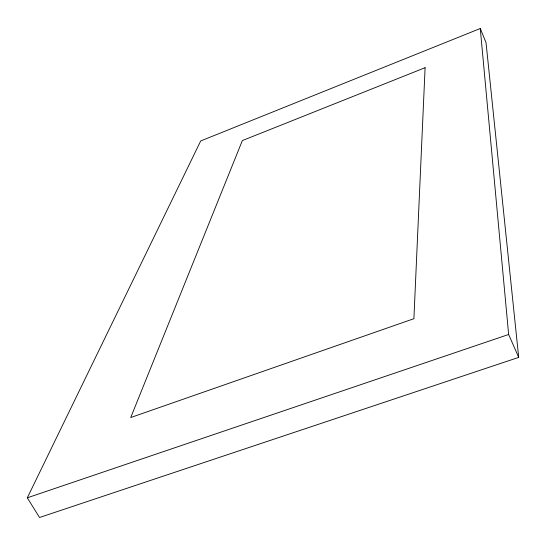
<?xml version="1.0" encoding="UTF-8"?>
<svg xmlns="http://www.w3.org/2000/svg" width="546" height="546" viewBox="0 0 546 546"><rect width="100%" height="100%" fill="white"/><g stroke="black" fill="none" stroke-linecap="round" stroke-linejoin="round"><path stroke-width="0.82" d="M27.3 497.815L200.696 140.957L480.262 28.508L486.022 42.595L518.7 357.384L39.524 517.492L27.3 497.815L508.64 334.486L480.262 28.508M508.64 334.486L518.7 357.384M425.102 67.697L413.895 318.7L130.726 417.533L242.356 140.575L425.102 67.697"/></g></svg>
